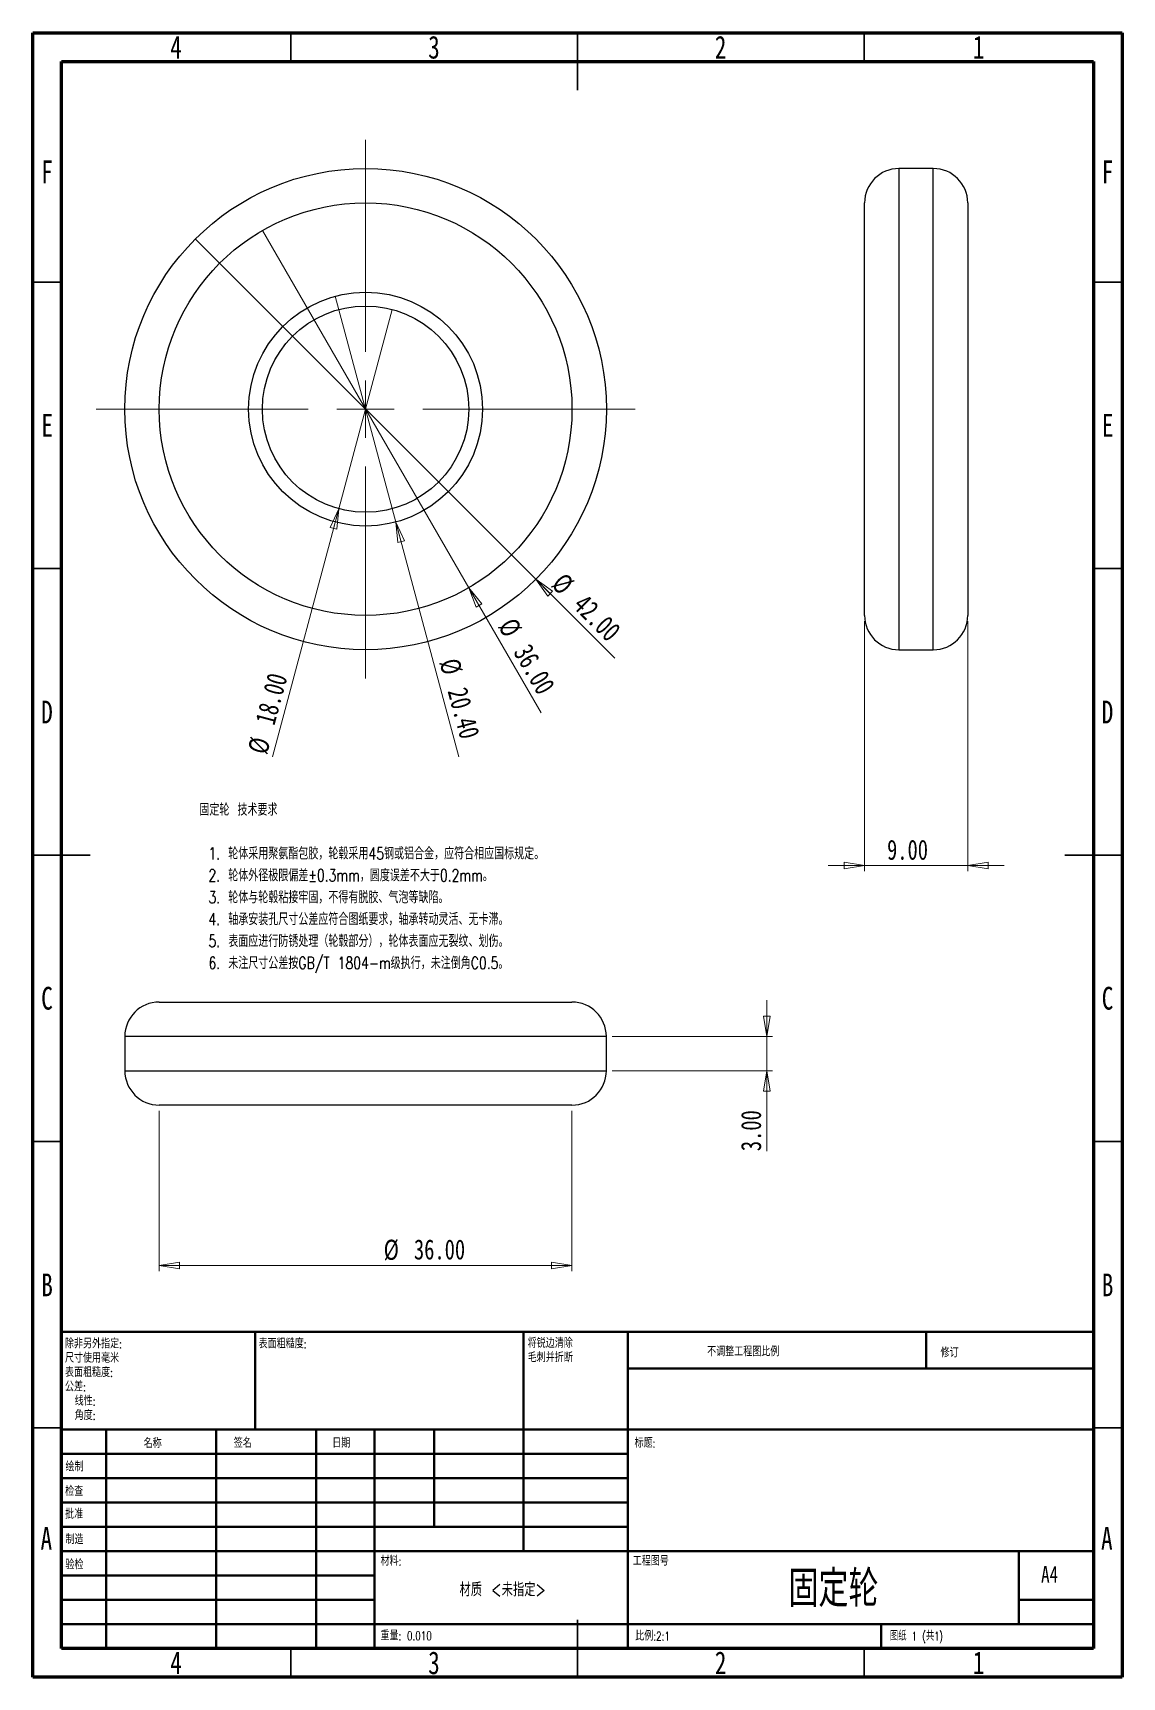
# Model space of a CAD drawing. Header units: millimetres. Extents: x 15 to 205, y 5 to 292.
import ezdxf

# ---------------------------------------------------------------- set-up
doc = ezdxf.new("R2010")
doc.units = ezdxf.units.MM
doc.styles.add('SLDTEXTSTYLE0', font='TXT', dxfattribs={"width": 0.75, "bigfont": 'bigfont'})
doc.styles.add('SLDTEXTSTYLE1', font='TXT', dxfattribs={"width": 0.75})
doc.styles.add('SLDTEXTSTYLE2', font='TXT', dxfattribs={"width": 0.694444, "bigfont": 'bigfont'})
doc.dimstyles.new('SLDDIMSTYLE0', dxfattribs={"dimtxt": 3.5, "dimasz": 3.556, "dimexe": 0, "dimexo": 0.0625, "dimgap": 0.875, "dimtad": 1, "dimlfac": 0.5, "dimrnd": 1e-09, "dimzin": 4, "dimdsep": 46, "dimtxsty": 'SLDTEXTSTYLE1', "dimblk1": 'NONE', "dimblk2": 'CLOSED', "dimsah": 1, "dimcen": 0, "dimadec": 0, "dimazin": 1, "dimtfac": 1, "dimtmove": 0, "dimatfit": 3, "dimldrblk": 'NONE', "dimfxl": 1, "dimfrac": 2, "dimtolj": 1, "dimtzin": 12, "dimarcsym": 0})
doc.dimstyles.new('SLDDIMSTYLE1', dxfattribs={"dimtxt": 3.5, "dimasz": 3.556, "dimexe": 0, "dimexo": 0.0625, "dimgap": 0.875, "dimtad": 1, "dimlfac": 0.5, "dimrnd": 1e-09, "dimzin": 4, "dimdsep": 46, "dimtxsty": 'SLDTEXTSTYLE1', "dimblk1": 'CLOSED', "dimblk2": 'CLOSED', "dimsah": 1, "dimcen": 0.09, "dimadec": 0, "dimazin": 1, "dimtfac": 1, "dimtmove": 0, "dimatfit": 0, "dimldrblk": 'CLOSED', "dimfxl": 1, "dimfrac": 2, "dimtolj": 1, "dimtzin": 12, "dimarcsym": 0})
doc.dimstyles.new('SLDDIMSTYLE2', dxfattribs={"dimtxt": 3.5, "dimasz": 3.556, "dimexe": 0, "dimexo": 0.0625, "dimgap": 0.875, "dimtad": 1, "dimlfac": 0.5, "dimrnd": 1e-09, "dimzin": 4, "dimdsep": 46, "dimtxsty": 'SLDTEXTSTYLE1', "dimblk1": 'CLOSED', "dimblk2": 'CLOSED', "dimsah": 1, "dimcen": 0.09, "dimadec": 0, "dimazin": 1, "dimtfac": 1, "dimtofl": 0, "dimtmove": 0, "dimatfit": 3, "dimldrblk": 'CLOSED', "dimfxl": 1, "dimfrac": 2, "dimtolj": 1, "dimtzin": 12, "dimarcsym": 0})

# ---------------------------------------------------------------- blocks, each defined once
blk = doc.blocks.new('SW_NOTE_0')
at = {"color": 0, "linetype": 'Continuous', "lineweight": 0, "attachment_point": 1, "style": 'SLDTEXTSTYLE0'}
for s, insert, char_height in [('固定轮 技术要求', (0, 2.73), 2.117), ('1. 轮体采用聚氨酯包胶，轮毂采用45钢或铝合金，应符合相应国标规定。', (1.59, -4.92), 2.1167), ('2. 轮体外径极限偏差±0.3mm，圆度误差不大于0.2mm。', (1.59, -8.74), 2.1167), ('3. 轮体与轮毂粘接牢固，不得有脱胶、气泡等缺陷。', (1.59, -12.56), 2.1167), ('4. 轴承安装孔尺寸公差应符合图纸要求，轴承转动灵活、无卡滞。', (1.59, -16.38), 2.1167), ('5. 表面应进行防锈处理（轮毂部分），轮体表面应无裂纹、划伤。', (1.59, -20.2), 2.1167), ('6. 未注尺寸公差按GB/T 1804-m级执行，未注倒角C0.5。', (1.59, -24.03), 2.1167)]:
    blk.add_mtext(s, dxfattribs=dict(at, insert=insert, char_height=char_height))
blk = doc.blocks.new('SW_NOTE_0_1')
at = {"color": 0, "linetype": 'Continuous', "lineweight": 0, "char_height": 1.5, "attachment_point": 1, "style": 'SLDTEXTSTYLE0'}
for s, insert in [('除非另外指定:', (0, 1.93)), ('尺寸使用毫米', (0, -0.57)), ('表面粗糙度:', (0, -3.07)), ('公差:', (0, -5.57)), ('线性:', (1.69, -8.07)), ('角度:', (1.69, -10.57))]:
    blk.add_mtext(s, dxfattribs=dict(at, insert=insert))
blk = doc.blocks.new('SW_NOTE_0_2')
at = {"color": 0, "linetype": 'Continuous', "lineweight": 0, "char_height": 1.5, "attachment_point": 1, "style": 'SLDTEXTSTYLE0'}
for s, insert in [('将锐边清除', (0, 1.93)), ('毛刺并折断', (0, -0.57))]:
    blk.add_mtext(s, dxfattribs=dict(at, insert=insert))
blk = doc.blocks.new('_Closed')
at = {"color": 0, "linetype": 'ByBlock', "lineweight": -2}
for p, q in [((-1, 0.166667), (0, 0)), ((-1, 0.166667), (-1, -0.166667)), ((0, 0), (-1, -0.166667)), ((0, 0), (-1, 0))]:
    blk.add_line(p, q, dxfattribs=at)
blk = doc.blocks.new('_D')
at = {"color": 7, "linetype": 'Continuous', "lineweight": 0, "transparency": 16777216}
for q in [(43.34, 256.02), (116.5, 182.86)]:
    blk.add_line((102.73, 196.63), q, dxfattribs=at)
at = {"color": 7, "linetype": 'Continuous', "lineweight": 18, "transparency": 16777216, "xscale": 3.556, "yscale": 3.556, "rotation": 135.0000000000003}
blk.add_blockref('_Closed', (102.73, 196.63), dxfattribs=at)
at = {"color": 7, "linetype": 'Continuous', "lineweight": 18, "transparency": 16777216, "char_height": 3.5, "attachment_point": 1, "rotation": 315, "style": 'SLDTEXTSTYLE1'}
for s, insert in [('%%c', (107.73, 198.01)), ('42.00', (111.5, 194.31))]:
    blk.add_mtext(s, dxfattribs=dict(at, insert=insert))
blk = doc.blocks.new('_None')
blk = doc.blocks.new('_D_1')
at = {"color": 7, "linetype": 'Continuous', "lineweight": 0, "transparency": 16777216}
for q in [(55.03, 257.5), (103.64, 173.31)]:
    blk.add_line((91.03, 195.15), q, dxfattribs=at)
at = {"color": 7, "linetype": 'Continuous', "lineweight": 18, "transparency": 16777216, "xscale": 3.556, "yscale": 3.556, "rotation": 120.0000000000002}
blk.add_blockref('_Closed', (91.03, 195.15), dxfattribs=at)
at = {"color": 7, "linetype": 'Continuous', "lineweight": 18, "transparency": 16777216, "char_height": 3.5, "attachment_point": 1, "rotation": 300, "style": 'SLDTEXTSTYLE1'}
for s, insert in [('%%c', (99.09, 190.22)), ('36.00', (101.77, 185.67))]:
    blk.add_mtext(s, dxfattribs=dict(at, insert=insert))
blk = doc.blocks.new('_D_2')
at = {"color": 7, "linetype": 'Continuous', "lineweight": 0, "transparency": 16777216}
for q in [(67.75, 246.03), (89.3, 165.61)]:
    blk.add_line((78.31, 206.62), q, dxfattribs=at)
at = {"color": 7, "linetype": 'Continuous', "lineweight": 18, "transparency": 16777216, "xscale": 3.556, "yscale": 3.556, "rotation": 105.0000000000002}
blk.add_blockref('_Closed', (78.31, 206.62), dxfattribs=at)
at = {"color": 7, "linetype": 'Continuous', "lineweight": 18, "transparency": 16777216, "char_height": 3.5, "attachment_point": 1, "rotation": 285, "style": 'SLDTEXTSTYLE1'}
for s, insert in [('%%c', (89.28, 183.12)), ('20.40', (90.7, 178.03))]:
    blk.add_mtext(s, dxfattribs=dict(at, insert=insert))
blk = doc.blocks.new('_D_3')
at = {"color": 7, "linetype": 'Continuous', "lineweight": 0, "transparency": 16777216}
for q in [(77.69, 243.71), (56.77, 165.61)]:
    blk.add_line((68.37, 208.94), q, dxfattribs=at)
at = {"color": 7, "linetype": 'Continuous', "lineweight": 18, "transparency": 16777216, "xscale": 3.556, "yscale": 3.556, "rotation": 75.00000000000016}
blk.add_blockref('_Closed', (68.37, 208.94), dxfattribs=at)
at = {"color": 7, "linetype": 'Continuous', "lineweight": 18, "transparency": 16777216, "char_height": 3.5, "attachment_point": 1, "rotation": 75, "style": 'SLDTEXTSTYLE1'}
for s, insert in [('18.00', (53.73, 171.89)), ('%%c', (52.41, 166.78))]:
    blk.add_mtext(s, dxfattribs=dict(at, insert=insert))
blk = doc.blocks.new('SW_CENTERMARKSYMBOL_0')
at = {"color": 0, "linetype": 'Continuous', "lineweight": 18}
for p, q in [((0, 10), (0, 47)), ((0, 0), (0, 5)), ((-10, 0), (-47, 0)), ((0, 0), (-5, 0)), ((0, 0), (0, -5)), ((0, 0), (5, 0)), ((10, 0), (47, 0)), ((0, -10), (0, -47))]:
    blk.add_line(p, q, dxfattribs=at)
blk = doc.blocks.new('_D_4')
at = {"color": 7, "linetype": 'Continuous', "lineweight": 0, "transparency": 16777216}
for p, q in [((143.03, 116.84), (143.03, 123.19)), ((116.03, 116.84), (144.03, 116.84)), ((143.03, 110.84), (143.03, 116.84)), ((116.03, 110.84), (144.03, 110.84)), ((143.03, 110.84), (143.03, 96.81))]:
    blk.add_line(p, q, dxfattribs=at)
at = {"color": 7, "linetype": 'Continuous', "lineweight": 18, "transparency": 16777216, "xscale": 3.556, "yscale": 3.556}
for p, rotation in [((143.03, 116.84), 270.0000000000004), ((143.03, 110.84), 90.0000000000004)]:
    blk.add_blockref('_Closed', p, dxfattribs=dict(at, rotation=rotation))
at = {"color": 7, "linetype": 'Continuous', "lineweight": 18, "transparency": 16777216, "insert": (138.52, 96.81), "char_height": 3.5, "attachment_point": 1, "rotation": 90, "style": 'SLDTEXTSTYLE1'}
blk.add_mtext('3.00', dxfattribs=at)
blk = doc.blocks.new('_D_5')
at = {"color": 7, "linetype": 'Continuous', "lineweight": 0, "transparency": 16777216}
for p, q in [((37.03, 103.84), (37.03, 75.84)), ((109.03, 103.84), (109.03, 75.84)), ((109.03, 76.84), (37.03, 76.84))]:
    blk.add_line(p, q, dxfattribs=at)
at = {"color": 7, "linetype": 'Continuous', "lineweight": 18, "transparency": 16777216, "xscale": 3.556, "yscale": 3.556, "rotation": 180.0000000000004}
blk.add_blockref('_Closed', (37.03, 76.84), dxfattribs=at)
at = {"color": 7, "linetype": 'Continuous', "lineweight": 18, "transparency": 16777216, "xscale": 3.556, "yscale": 3.556}
blk.add_blockref('_Closed', (109.03, 76.84), dxfattribs=at)
at = {"color": 7, "linetype": 'Continuous', "lineweight": 18, "transparency": 16777216, "char_height": 3.5, "attachment_point": 1, "style": 'SLDTEXTSTYLE1'}
for s, insert in [('%%c', (76.19, 81.35)), ('36.00', (81.47, 81.4))]:
    blk.add_mtext(s, dxfattribs=dict(at, insert=insert))
blk = doc.blocks.new('_D_6')
at = {"color": 7, "linetype": 'Continuous', "lineweight": 0, "transparency": 16777216}
for p, q in [((160.07, 189.33), (160.07, 145.66)), ((178.07, 189.33), (178.07, 145.66)), ((160.07, 146.66), (153.72, 146.66)), ((160.07, 146.66), (178.07, 146.66)), ((178.07, 146.66), (184.42, 146.66))]:
    blk.add_line(p, q, dxfattribs=at)
at = {"color": 7, "linetype": 'Continuous', "lineweight": 18, "transparency": 16777216, "xscale": 3.556, "yscale": 3.556}
blk.add_blockref('_Closed', (160.07, 146.66), dxfattribs=at)
at = {"color": 7, "linetype": 'Continuous', "lineweight": 18, "transparency": 16777216, "xscale": 3.556, "yscale": 3.556, "rotation": 180.0000000000004}
blk.add_blockref('_Closed', (178.07, 146.66), dxfattribs=at)
at = {"color": 7, "linetype": 'Continuous', "lineweight": 18, "transparency": 16777216, "insert": (164, 151.17), "char_height": 3.5, "attachment_point": 1, "style": 'SLDTEXTSTYLE1'}
blk.add_mtext('9.00', dxfattribs=at)

msp = doc.modelspace()

# ---------------------------------------------------------------- linework, layer by layer
at = {"color": 7, "linetype": 'Continuous', "lineweight": 70}
for p, q in [((15, 5), (15, 292)), ((15, 292), (205, 292)), ((205, 292), (205, 5)), ((20, 10), (20, 287)), ((20, 287), (200, 287)), ((200, 287), (200, 10)), ((200, 10), (20, 10)), ((205, 5), (15, 5))]:
    msp.add_line(p, q, dxfattribs=at)
at = {"color": 7, "linetype": 'Continuous', "lineweight": 35}
for p, q in [((60, 287), (60, 292)), ((110, 292), (110, 282)), ((110, 287), (110, 292)), ((160, 287), (160, 292)), ((20, 248.5), (15, 248.5)), ((200, 248.5), (205, 248.5)), ((20, 198.5), (15, 198.5)), ((200, 198.5), (205, 198.5)), ((15, 148.5), (25, 148.5)), ((20, 148.5), (15, 148.5)), ((205, 148.5), (195, 148.5)), ((200, 148.5), (205, 148.5)), ((20, 98.5), (15, 98.5)), ((200, 98.5), (205, 98.5)), ((20, 48.5), (15, 48.5)), ((200, 48.5), (205, 48.5)), ((110, 5), (110, 15)), ((60, 10), (60, 5)), ((110, 10), (110, 5)), ((160, 10), (160, 5))]:
    msp.add_line(p, q, dxfattribs=at)
at = {"color": 7, "linetype": 'Continuous', "lineweight": 25}
for p, q in [((172.068, 268.326), (166.068, 268.326)), ((166.068, 268.326), (166.068, 226.326)), ((172.068, 226.326), (172.068, 268.326)), ((160.068, 226.326), (160.068, 262.326)), ((178.068, 262.326), (178.068, 226.326)), ((160.068, 190.326), (160.068, 226.326)), ((166.068, 226.326), (166.068, 184.326)), ((172.068, 184.326), (172.068, 226.326)), ((178.068, 226.326), (178.068, 190.326)), ((166.068, 184.326), (172.068, 184.326)), ((37.033, 122.836), (109.033, 122.836)), ((31.033, 116.836), (31.033, 110.836)), ((115.033, 116.836), (31.033, 116.836)), ((115.033, 110.836), (115.033, 116.836)), ((31.033, 110.836), (115.033, 110.836)), ((109.033, 104.836), (37.033, 104.836))]:
    msp.add_line(p, q, dxfattribs=at)
at = {"color": 7, "linetype": 'Continuous', "lineweight": 50}
for p, q in [((20, 65.25), (200, 65.25)), ((20, 65.25), (20, 10)), ((53.8, 48.25), (53.8, 65.25)), ((100.6, 65.25), (100.6, 27)), ((118.8, 65.25), (118.8, 10)), ((170.8, 58.875), (170.8, 65.25)), ((200, 58.875), (118.8, 58.875)), ((200, 48.25), (20, 48.25)), ((27.8, 48.25), (27.8, 10)), ((46.991, 48.25), (46.991, 10)), ((64.399, 48.25), (64.399, 10)), ((74.6, 10), (74.6, 48.25)), ((85, 31.25), (85, 48.25)), ((118.8, 44), (20, 44)), ((118.8, 39.75), (20, 39.75)), ((118.8, 35.5), (20, 35.5)), ((118.8, 31.25), (20, 31.25)), ((74.6, 27), (20, 27)), ((74.6, 27), (200, 27)), ((187, 14.25), (187, 27)), ((74.6, 22.75), (20, 22.75)), ((74.6, 18.5), (20, 18.5)), ((200, 18.5), (187, 18.5)), ((20, 14.25), (200, 14.25)), ((163, 10), (163, 14.25))]:
    msp.add_line(p, q, dxfattribs=at)
at = {"color": 7, "linetype": 'Continuous', "lineweight": 25}
for radius in [42, 36, 20.4, 18]:
    msp.add_circle((73.033, 226.326), radius, dxfattribs=at)
for centre, start, end in [((166.068, 262.326), 90, 180), ((172.068, 262.326), 0, 90), ((166.068, 190.326), 180, 270), ((172.068, 190.326), 270, 0), ((37.033, 116.836), 90, 180), ((109.033, 116.836), 0, 90), ((37.033, 110.836), 180, 270), ((109.033, 110.836), 270, 0)]:
    msp.add_arc(centre, 6, start, end, dxfattribs=at)

# ---------------------------------------------------------------- block references
at = {"color": 7, "linetype": 'Continuous', "lineweight": 0}
for name, p in [('SW_CENTERMARKSYMBOL_0', (73.033, 226.326)), ('SW_NOTE_0', (44.033, 154.755)), ('SW_NOTE_0_1', (20.594, 61.987)), ('SW_NOTE_0_2', (101.309, 62.069))]:
    msp.add_blockref(name, p, dxfattribs=at)

# ---------------------------------------------------------------- texts
for s, insert, char_height, attachment_point, style in [('4', (39.96, 291.485), 3.969, 2, 'SLDTEXTSTYLE1'), ('3', (84.96, 291.485), 3.969, 2, 'SLDTEXTSTYLE1'), ('2', (134.96, 291.485), 3.969, 2, 'SLDTEXTSTYLE1'), ('1', (179.96, 291.485), 3.969, 2, 'SLDTEXTSTYLE1'), ('F', (17.458, 269.735), 3.969, 2, 'SLDTEXTSTYLE1'), ('F', (202.458, 269.735), 3.969, 2, 'SLDTEXTSTYLE1'), ('E', (17.508, 225.485), 3.969, 2, 'SLDTEXTSTYLE1'), ('E', (202.508, 225.485), 3.969, 2, 'SLDTEXTSTYLE1'), ('D', (17.453, 175.441), 3.969, 2, 'SLDTEXTSTYLE1'), ('D', (202.453, 175.441), 3.969, 2, 'SLDTEXTSTYLE1'), ('C', (17.459, 125.485), 3.969, 2, 'SLDTEXTSTYLE1'), ('C', (202.459, 125.485), 3.969, 2, 'SLDTEXTSTYLE1'), ('B', (17.471, 75.441), 3.969, 2, 'SLDTEXTSTYLE1'), ('B', (202.471, 75.441), 3.969, 2, 'SLDTEXTSTYLE1'), ('表面粗糙度:', (54.371, 63.919), 1.5, 1, 'SLDTEXTSTYLE0'), ('不调整工程图比例', (132.615, 62.533), 1.5, 1, 'SLDTEXTSTYLE0'), ('修订', (173.328, 62.335), 1.5, 1, 'SLDTEXTSTYLE0'), ('名称', (34.322, 46.501), 1.5, 1, 'SLDTEXTSTYLE0'), ('签名', (50.034, 46.562), 1.5, 1, 'SLDTEXTSTYLE0'), ('日期', (67.215, 46.576), 1.5, 1, 'SLDTEXTSTYLE0'), ('标题:', (119.956, 46.576), 1.5, 1, 'SLDTEXTSTYLE0'), ('绘制', (20.685, 42.43), 1.5, 1, 'SLDTEXTSTYLE0'), ('检查', (20.624, 38.154), 1.5, 1, 'SLDTEXTSTYLE0'), ('批准', (20.622, 34.177), 1.5, 1, 'SLDTEXTSTYLE0'), ('A', (17.34, 31.191), 3.969, 2, 'SLDTEXTSTYLE1'), ('制造', (20.682, 29.734), 1.5, 1, 'SLDTEXTSTYLE0'), ('A', (202.34, 31.191), 3.969, 2, 'SLDTEXTSTYLE1'), ('材料:', (75.646, 25.986), 1.5, 1, 'SLDTEXTSTYLE0'), ('工程图号', (119.629, 25.986), 1.5, 1, 'SLDTEXTSTYLE0'), ('验检', (20.677, 25.35), 1.5, 1, 'SLDTEXTSTYLE0'), ('固定轮', (154.654, 23.607), 6.35, 2, 'SLDTEXTSTYLE0'), ('A4', (190.871, 24.406), 2.9104, 1, 'SLDTEXTSTYLE1'), ('材质 <未指定>', (96.966, 21.486), 2.3812, 2, 'SLDTEXTSTYLE0'), ('重量: 0.010', (75.618, 12.949), 1.4986, 1, 'SLDTEXTSTYLE0'), ('比例:2:1', (120.074, 12.9), 1.5, 1, 'SLDTEXTSTYLE0'), ('图纸 1 (共1)', (164.478, 12.9), 1.5, 1, 'SLDTEXTSTYLE2'), ('4', (39.96, 9.485), 3.969, 2, 'SLDTEXTSTYLE1'), ('3', (84.96, 9.485), 3.969, 2, 'SLDTEXTSTYLE1'), ('2', (134.96, 9.485), 3.969, 2, 'SLDTEXTSTYLE1'), ('1', (179.96, 9.485), 3.969, 2, 'SLDTEXTSTYLE1')]:
    msp.add_mtext(s, dxfattribs=dict(at, insert=insert, char_height=char_height, attachment_point=attachment_point, style=style))

# ---------------------------------------------------------------- dimensions: what is measured, and where the dimension line sits
at = {"color": 7, "linetype": 'Continuous', "lineweight": 18}
for p1, p2, picture, middle in [((43.335, 256.024), (102.732, 196.627), '_D', (110.574, 188.785)), ((55.033, 257.503), (91.033, 195.149), '_D_1', (99.448, 180.574)), ((67.754, 246.031), (78.313, 206.621), '_D_2', (87.131, 173.712)), ((77.692, 243.712), (68.375, 208.939), '_D_3', (58.936, 173.712))]:
    dim = msp.add_diameter_dim_2p(p1=p1, p2=p2, dimstyle='SLDDIMSTYLE0', dxfattribs=at)
    dim.commit()
    dim.dimension.update_dxf_attribs({"geometry": picture, "text_midpoint": middle, "dimtype": 163})
dim = msp.add_linear_dim(base=(178.068, 146.659), p1=(160.068, 190.326), p2=(178.068, 190.326), dimstyle='SLDDIMSTYLE1', dxfattribs=at)
dim.commit()
dim.dimension.update_dxf_attribs({"geometry": '_D_6', "text_midpoint": (168.53, 146.659), "dimtype": 160})
dim = msp.add_linear_dim(base=(143.033, 116.836), p1=(115.033, 110.836), p2=(115.033, 116.836), angle=90, dimstyle='SLDDIMSTYLE1', dxfattribs=at)
dim.commit()
dim.dimension.update_dxf_attribs({"geometry": '_D_4', "text_midpoint": (143.033, 101.333), "dimtype": 160})
dim = msp.add_linear_dim(base=(37.033, 76.836), p1=(109.033, 104.836), p2=(37.033, 104.836), text='%%c<>', dimstyle='SLDDIMSTYLE2', dxfattribs=at)
dim.commit()
dim.dimension.update_dxf_attribs({"geometry": '_D_5', "text_midpoint": (84.648, 76.836), "dimtype": 160})

doc.saveas('drawing.dxf')
